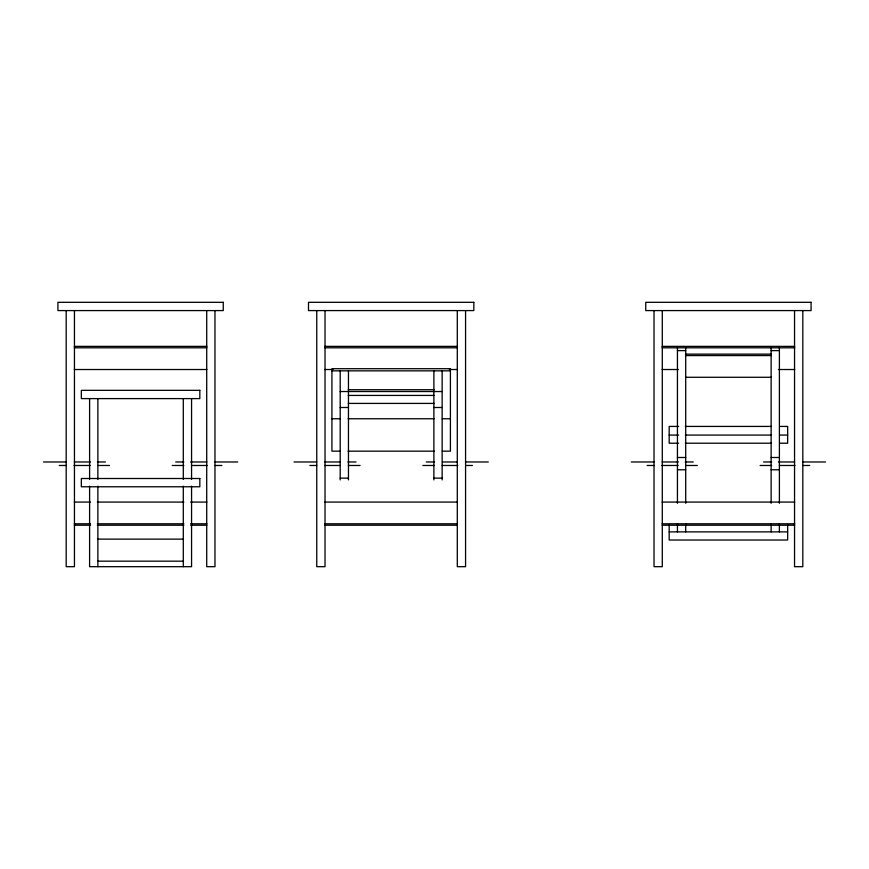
<?xml version="1.0" encoding="UTF-8"?>
<svg xmlns="http://www.w3.org/2000/svg" width="869" height="869" viewBox="0 0 869 869"><rect width="100%" height="100%" fill="white"/><g stroke="black" fill="none" stroke-linecap="round" stroke-linejoin="round"><path stroke-width="1.3" d="M74.3 346.373L206.865 346.373M324.876 346.373L457.452 346.373M662.135 346.373L794.701 346.373M74.3 347.806L206.865 347.806M324.876 347.806L457.452 347.806M662.135 347.806L794.701 347.806M677.44 350.62L685.706 350.62M771.129 350.62L779.395 350.62M685.489 354.128L771.346 354.128M685.489 355.573L771.346 355.573M74.3 369.521L206.865 369.521M324.876 369.521L333.001 369.521M449.338 369.521L457.452 369.521M662.135 369.521L678.363 369.521M778.472 369.521L794.701 369.521M331.925 370.846L450.414 370.846M685.489 377.276L771.346 377.276M348.241 389.725L434.098 389.725M340.192 391.528L442.147 391.528M348.241 395.428L434.098 395.428M348.241 403.412L434.098 403.412M340.192 407.496L348.458 407.496M433.881 407.496L442.147 407.496M331.925 418.76L339.996 418.76M348.078 418.76L434.25 418.76M442.332 418.76L450.414 418.76M678.591 426.429L669.173 426.429L669.173 443.212L678.591 443.212M685.326 426.429L771.498 426.429M779.58 426.429L787.662 426.429L787.662 443.212L779.58 443.212M669.173 435.076L678.591 435.076M685.326 435.076L771.498 435.076M779.58 435.076L787.662 435.076M685.326 443.212L771.498 443.212M339.996 451.163L331.925 451.163L331.925 368.706L450.414 368.706L450.414 451.163L442.332 451.163M348.078 451.163L434.25 451.163M677.44 457.496L685.706 457.496M771.129 457.496L779.395 457.496M43.45 461.971L66.185 461.971M74.31 461.971L90.561 461.971M97.328 461.971L105.453 461.971M175.723 461.971L183.837 461.971M190.615 461.971L206.865 461.971M214.98 461.971L237.715 461.971M294.026 461.971L316.761 461.971M324.887 461.971L339.779 461.971M347.904 461.971L356.029 461.971M426.299 461.971L434.424 461.971M442.549 461.971L457.442 461.971M465.567 461.971L488.302 461.971M631.285 461.971L654.02 461.971M662.135 461.971L678.385 461.971M685.163 461.971L693.277 461.971M763.547 461.971L771.672 461.971M778.439 461.971L794.69 461.971M802.815 461.971L825.55 461.971M59.298 465.48L66.185 465.48M73.995 465.48L90.354 465.48M97.871 465.48L109.505 465.48M172.268 465.48L183.848 465.48M191.56 465.48L207.18 465.48M214.98 465.48L221.877 465.48M309.875 465.48L316.761 465.48M324.572 465.48L340.192 465.48M348.458 465.48L360.081 465.48M422.855 465.48L434.424 465.48M442.147 465.48L457.757 465.48M465.567 465.48L472.454 465.48M647.123 465.48L654.02 465.48M661.82 465.48L678.189 465.48M685.706 465.48L697.329 465.48M760.103 465.48L771.683 465.48M779.395 465.48L795.005 465.48M802.815 465.48L809.702 465.48M677.44 469.781L685.706 469.781M771.129 469.781L779.395 469.781M340.192 478.135L348.458 478.135M433.881 478.135L442.147 478.135M74.3 502.076L90.528 502.076M97.295 502.076L183.87 502.076M190.637 502.076L206.865 502.076M324.876 502.076L457.452 502.076M662.135 502.076L794.701 502.076M74.3 523.79L90.528 523.79M97.295 523.79L183.87 523.79M190.637 523.79L206.865 523.79M324.876 523.79L457.452 523.79M662.135 523.79L794.701 523.79M74.3 525.224L90.528 525.224M97.295 525.224L183.87 525.224M190.637 525.224L206.865 525.224M324.876 525.224L457.452 525.224M662.135 525.224L794.701 525.224M669.173 531.882L787.662 531.882M97.654 539.128L183.511 539.128M97.654 561.178L183.511 561.178M802.815 310.581L802.815 566.686L794.548 566.686L794.548 310.581M787.662 524.463L787.662 540.018L669.173 540.018L669.173 524.463M779.395 347.741L779.395 503.292M779.395 523.779L779.395 531.882M771.129 347.741L771.129 503.292M771.129 523.779L771.129 531.882M685.706 347.741L685.706 503.292M685.706 523.779L685.706 531.882M677.44 347.741L677.44 503.292M677.44 523.779L677.44 531.882M662.287 310.581L662.287 566.686L654.02 566.686L654.02 310.581M465.567 310.581L465.567 566.686L457.3 566.686L457.3 310.581M442.147 370.846L442.147 479.916M433.881 370.846L433.881 479.916M348.458 370.846L348.458 479.916M340.192 370.846L340.192 479.916M325.028 310.581L325.028 566.686L316.761 566.686L316.761 310.581M214.98 310.581L214.98 566.686L206.713 566.686L206.713 310.581M191.56 398.599L191.56 479.46M191.56 486.173L191.56 566.686L89.605 566.686L89.605 486.173M183.294 398.599L183.294 479.46M183.294 486.173L183.294 566.686M97.871 398.599L97.871 479.46M97.871 486.173L97.871 566.686M89.605 398.599L89.605 479.46M74.452 310.581L74.452 566.686L66.185 566.686L66.185 310.581M223.257 302.314L57.919 302.314L57.919 310.581L223.257 310.581L223.257 302.314M473.833 302.314L308.495 302.314L308.495 310.581L473.833 310.581L473.833 302.314M811.081 302.314L645.743 302.314L645.743 310.581L811.081 310.581L811.081 302.314M199.827 390.333L81.338 390.333L81.338 398.599L199.827 398.599L199.827 390.333M199.827 478.504L81.338 478.504L81.338 486.77L199.827 486.77L199.827 478.504"/></g></svg>
